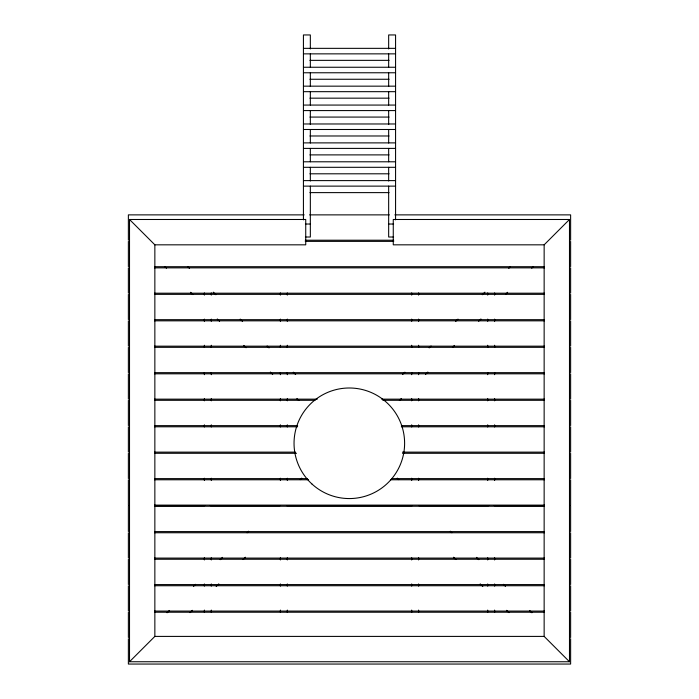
<?xml version="1.0" encoding="UTF-8"?>
<svg xmlns="http://www.w3.org/2000/svg" width="699" height="699" viewBox="0 0 699 699"><rect width="100%" height="100%" fill="white"/><g stroke="black" fill="none" stroke-linecap="round" stroke-linejoin="round"><path stroke-width="1.05" d="M402.589 374.481L404.904 372.174M429.186 347.892L431.065 346.014M455.678 321.391L457.994 319.085M482.327 294.751L484.923 292.156M508.767 268.302L510.314 266.765M167.078 612.77L169.394 610.454M193.509 586.339L195.554 584.294M220.168 559.681L222.483 557.365M247.105 532.743L248.643 531.205M300.194 479.654L301.732 478.116M544.145 244.825L569.484 219.486L393.266 219.486L393.266 244.825L544.145 244.825L544.145 636.405L569.484 661.743L129.516 661.743L129.516 219.486L305.734 219.486L305.734 244.825L154.855 244.825L129.516 219.486M129.516 661.743L154.855 636.405L154.855 244.825M399.374 400.501L401.305 398.57M425.534 374.341L427.84 372.034M452.463 347.412L454.446 345.428M478.623 321.252L480.929 318.945M505.552 294.323L507.596 292.287M531.712 268.163L533.25 266.625M190.023 612.63L192.33 610.314M216.183 586.47L218.778 583.875M243.112 559.541L245.419 557.225M303.427 48.345L395.573 48.345M303.427 53.858L395.573 53.858M309.937 60.35L389.063 60.35M303.427 67.253L395.573 67.253M303.427 72.766L395.573 72.766M309.937 79.258L389.063 79.258M303.427 86.16L395.573 86.16M303.427 91.674L395.573 91.674M309.937 98.166L389.063 98.166M303.427 105.068L395.573 105.068M303.427 110.582L395.573 110.582M309.937 117.074L389.063 117.074M303.427 123.976L395.573 123.976M303.427 129.49L395.573 129.49M309.937 135.982L389.063 135.982M303.427 142.884L395.573 142.884M303.427 148.398L395.573 148.398M309.937 154.89L389.063 154.89M303.427 161.792L395.573 161.792M303.427 167.306L395.573 167.306M309.937 173.798L389.063 173.798M303.427 180.613L395.573 180.613M303.427 186.126L395.573 186.126M309.937 192.618L389.063 192.618M304.179 214.873L128.371 214.873L128.371 240.211M309.64 214.873L389.36 214.873M394.821 214.873L570.629 214.873L570.629 240.211M305.402 224.029L310.339 224.029M388.661 224.029L393.598 224.029M305.402 237.013L310.339 237.013L310.339 186.126M393.598 237.013L388.661 237.013L388.661 186.126M305.271 240.211L393.729 240.211M305.271 241.365L393.729 241.365M154.575 266.703L544.425 266.703M154.575 267.857L544.425 267.857M154.575 293.196L544.425 293.196M154.575 294.349L544.425 294.349M154.575 319.679L544.425 319.679M154.575 320.832L544.425 320.832M154.575 346.171L544.425 346.171M154.575 347.324L544.425 347.324M154.575 372.663L544.425 372.663M154.575 373.816L544.425 373.816M154.575 399.155L317.285 399.155M381.715 399.155L544.425 399.155M154.575 400.3L315.1 400.3M382.807 400.3L544.425 400.3M154.575 425.639L297.625 425.639M401.375 425.639L544.425 425.639M154.575 426.792L297.625 426.792M401.375 426.792L544.425 426.792M154.575 452.131L295.45 452.131M402.467 452.131L544.425 452.131M154.575 453.284L296.533 453.284M402.467 453.284L544.425 453.284M154.575 478.623L307.455 478.623M391.545 478.623L544.425 478.623M154.575 479.776L308.547 479.776M390.453 479.776L544.425 479.776M154.575 505.115L544.425 505.115M154.575 505.648L204.807 505.648M210.268 505.648L280.159 505.648M286.712 505.648L412.288 505.648M418.841 505.648L488.732 505.648M494.193 505.648L544.425 505.648M154.575 506.259L544.425 506.259M154.575 531.598L544.425 531.598M154.575 532.752L544.425 532.752M154.575 558.09L544.425 558.09M154.575 559.244L544.425 559.244M154.575 584.582L544.425 584.582M154.575 585.736L544.425 585.736M154.575 611.075L544.425 611.075M154.575 612.219L544.425 612.219M154.855 636.405L544.145 636.405M187.9 266.765L189.446 268.302M213.291 292.156L215.886 294.751M240.22 319.085L242.536 321.391M267.149 346.014L269.028 347.892M293.309 372.174L295.625 374.481M397.259 478.116L398.797 479.654M450.348 531.205L451.886 532.743M476.508 557.365L478.815 559.681M503.437 584.294L505.473 586.339M529.597 610.454L531.904 612.77M164.964 266.625L166.502 268.163M190.617 292.287L192.933 294.594M217.284 318.945L219.591 321.252M243.768 345.428L246.074 347.735M270.373 372.034L272.68 374.341M296.909 398.57L298.84 400.501M453.564 557.225L455.87 559.541M480.213 583.875L482.799 586.47M506.653 610.314L508.959 612.63M570.629 241.365L570.629 266.703M570.629 267.857L570.629 293.196M570.629 294.349L570.629 319.679M570.629 320.832L570.629 346.171M570.629 347.324L570.629 372.663M570.629 373.816L570.629 399.155M570.629 400.3L570.629 425.639M570.629 426.792L570.629 452.131M570.629 453.284L570.629 478.623M570.629 479.776L570.629 505.115M570.629 505.648L570.629 531.598M570.629 532.752L570.629 558.09M570.629 559.244L570.629 584.582M570.629 585.736L570.629 611.075M570.629 612.219L570.629 637.558M570.629 638.711L570.629 664.05L128.371 664.05L128.371 638.711M569.484 219.486L569.484 661.743M494.621 292.933L494.621 295.118M494.621 319.094L494.621 321.278M494.621 345.254L494.621 347.429M494.621 372.497L494.621 374.681M494.621 398.657L494.621 400.833M494.621 424.809L494.621 426.993M494.621 478.212L494.621 480.396M494.621 557.776L494.621 559.951M494.621 583.936L494.621 586.111M494.621 610.087L494.621 612.272M487.71 292.933L487.71 295.118M487.71 319.094L487.71 321.278M487.71 345.254L487.71 347.429M487.71 372.497L487.71 374.681M487.71 398.657L487.71 400.833M487.71 424.809L487.71 426.993M487.71 478.212L487.71 480.396M487.71 557.776L487.71 559.951M487.71 583.936L487.71 586.111M487.71 610.087L487.71 612.272M418.605 292.933L418.605 295.118M418.605 319.094L418.605 321.278M418.605 345.254L418.605 347.429M418.605 372.497L418.605 374.681M418.605 398.657L418.605 400.833M418.605 424.809L418.605 426.993M418.605 478.212L418.605 480.396M418.605 557.776L418.605 559.951M418.605 583.936L418.605 586.111M418.605 610.087L418.605 612.272M411.694 292.933L411.694 295.118M411.694 319.094L411.694 321.278M411.694 345.254L411.694 347.429M411.694 372.497L411.694 374.681M411.694 398.657L411.694 400.833M411.694 424.809L411.694 426.993M411.694 478.212L411.694 480.396M411.694 557.776L411.694 559.951M411.694 583.936L411.694 586.111M411.694 610.087L411.694 612.272M395.573 219.862L395.573 34.95L388.661 34.95L388.661 48.974M388.661 53.858L388.661 67.253M388.661 72.766L388.661 86.562M388.661 91.674L388.661 105.068M388.661 110.582L388.661 124.562M388.661 129.49L388.661 143.024M388.661 148.398L388.661 161.792M388.661 167.306L388.661 181.024M310.339 48.974L310.339 34.95L303.427 34.95L303.427 219.862M310.339 53.858L310.339 67.253M310.339 72.766L310.339 86.562M310.339 91.674L310.339 105.068M310.339 110.582L310.339 124.562M310.339 129.49L310.339 143.024M310.339 148.398L310.339 161.792M310.339 167.306L310.339 181.024M287.306 292.933L287.306 295.118M287.306 319.094L287.306 321.278M287.306 345.254L287.306 347.429M287.306 372.497L287.306 374.681M287.306 398.657L287.306 400.833M287.306 424.809L287.306 426.993M287.306 478.212L287.306 480.396M287.306 557.776L287.306 559.951M287.306 583.936L287.306 586.111M287.306 610.087L287.306 612.272M280.395 292.933L280.395 295.118M280.395 319.094L280.395 321.278M280.395 345.254L280.395 347.429M280.395 372.497L280.395 374.681M280.395 398.657L280.395 400.833M280.395 424.809L280.395 426.993M280.395 478.212L280.395 480.396M280.395 557.776L280.395 559.951M280.395 583.936L280.395 586.111M280.395 610.087L280.395 612.272M211.29 292.933L211.29 295.118M211.29 319.094L211.29 321.278M211.29 345.254L211.29 347.429M211.29 372.497L211.29 374.681M211.29 398.657L211.29 400.833M211.29 424.809L211.29 426.993M211.29 478.212L211.29 480.396M211.29 557.776L211.29 559.951M211.29 583.936L211.29 586.111M211.29 610.087L211.29 612.272M204.379 292.933L204.379 295.118M204.379 319.094L204.379 321.278M204.379 345.254L204.379 347.429M204.379 372.497L204.379 374.681M204.379 398.657L204.379 400.833M204.379 424.809L204.379 426.993M204.379 478.212L204.379 480.396M204.379 557.776L204.379 559.951M204.379 583.936L204.379 586.111M204.379 610.087L204.379 612.272M128.371 241.365L128.371 266.703M128.371 267.857L128.371 293.196M128.371 294.349L128.371 319.679M128.371 320.832L128.371 346.171M128.371 347.324L128.371 372.663M128.371 373.816L128.371 399.155M128.371 400.3L128.371 425.639M128.371 426.792L128.371 452.131M128.371 453.284L128.371 478.623M128.371 479.776L128.371 505.115M128.371 505.648L128.371 531.598M128.371 532.752L128.371 558.09M128.371 559.244L128.371 584.582M128.371 585.736L128.371 611.075M128.371 612.219L128.371 637.558M311.903 483.97A55.282 55.282 0 0 0 403.279 455.337A55.282 55.282 0 0 0 332.794 390.523A55.282 55.282 0 0 0 311.903 483.97"/></g></svg>
